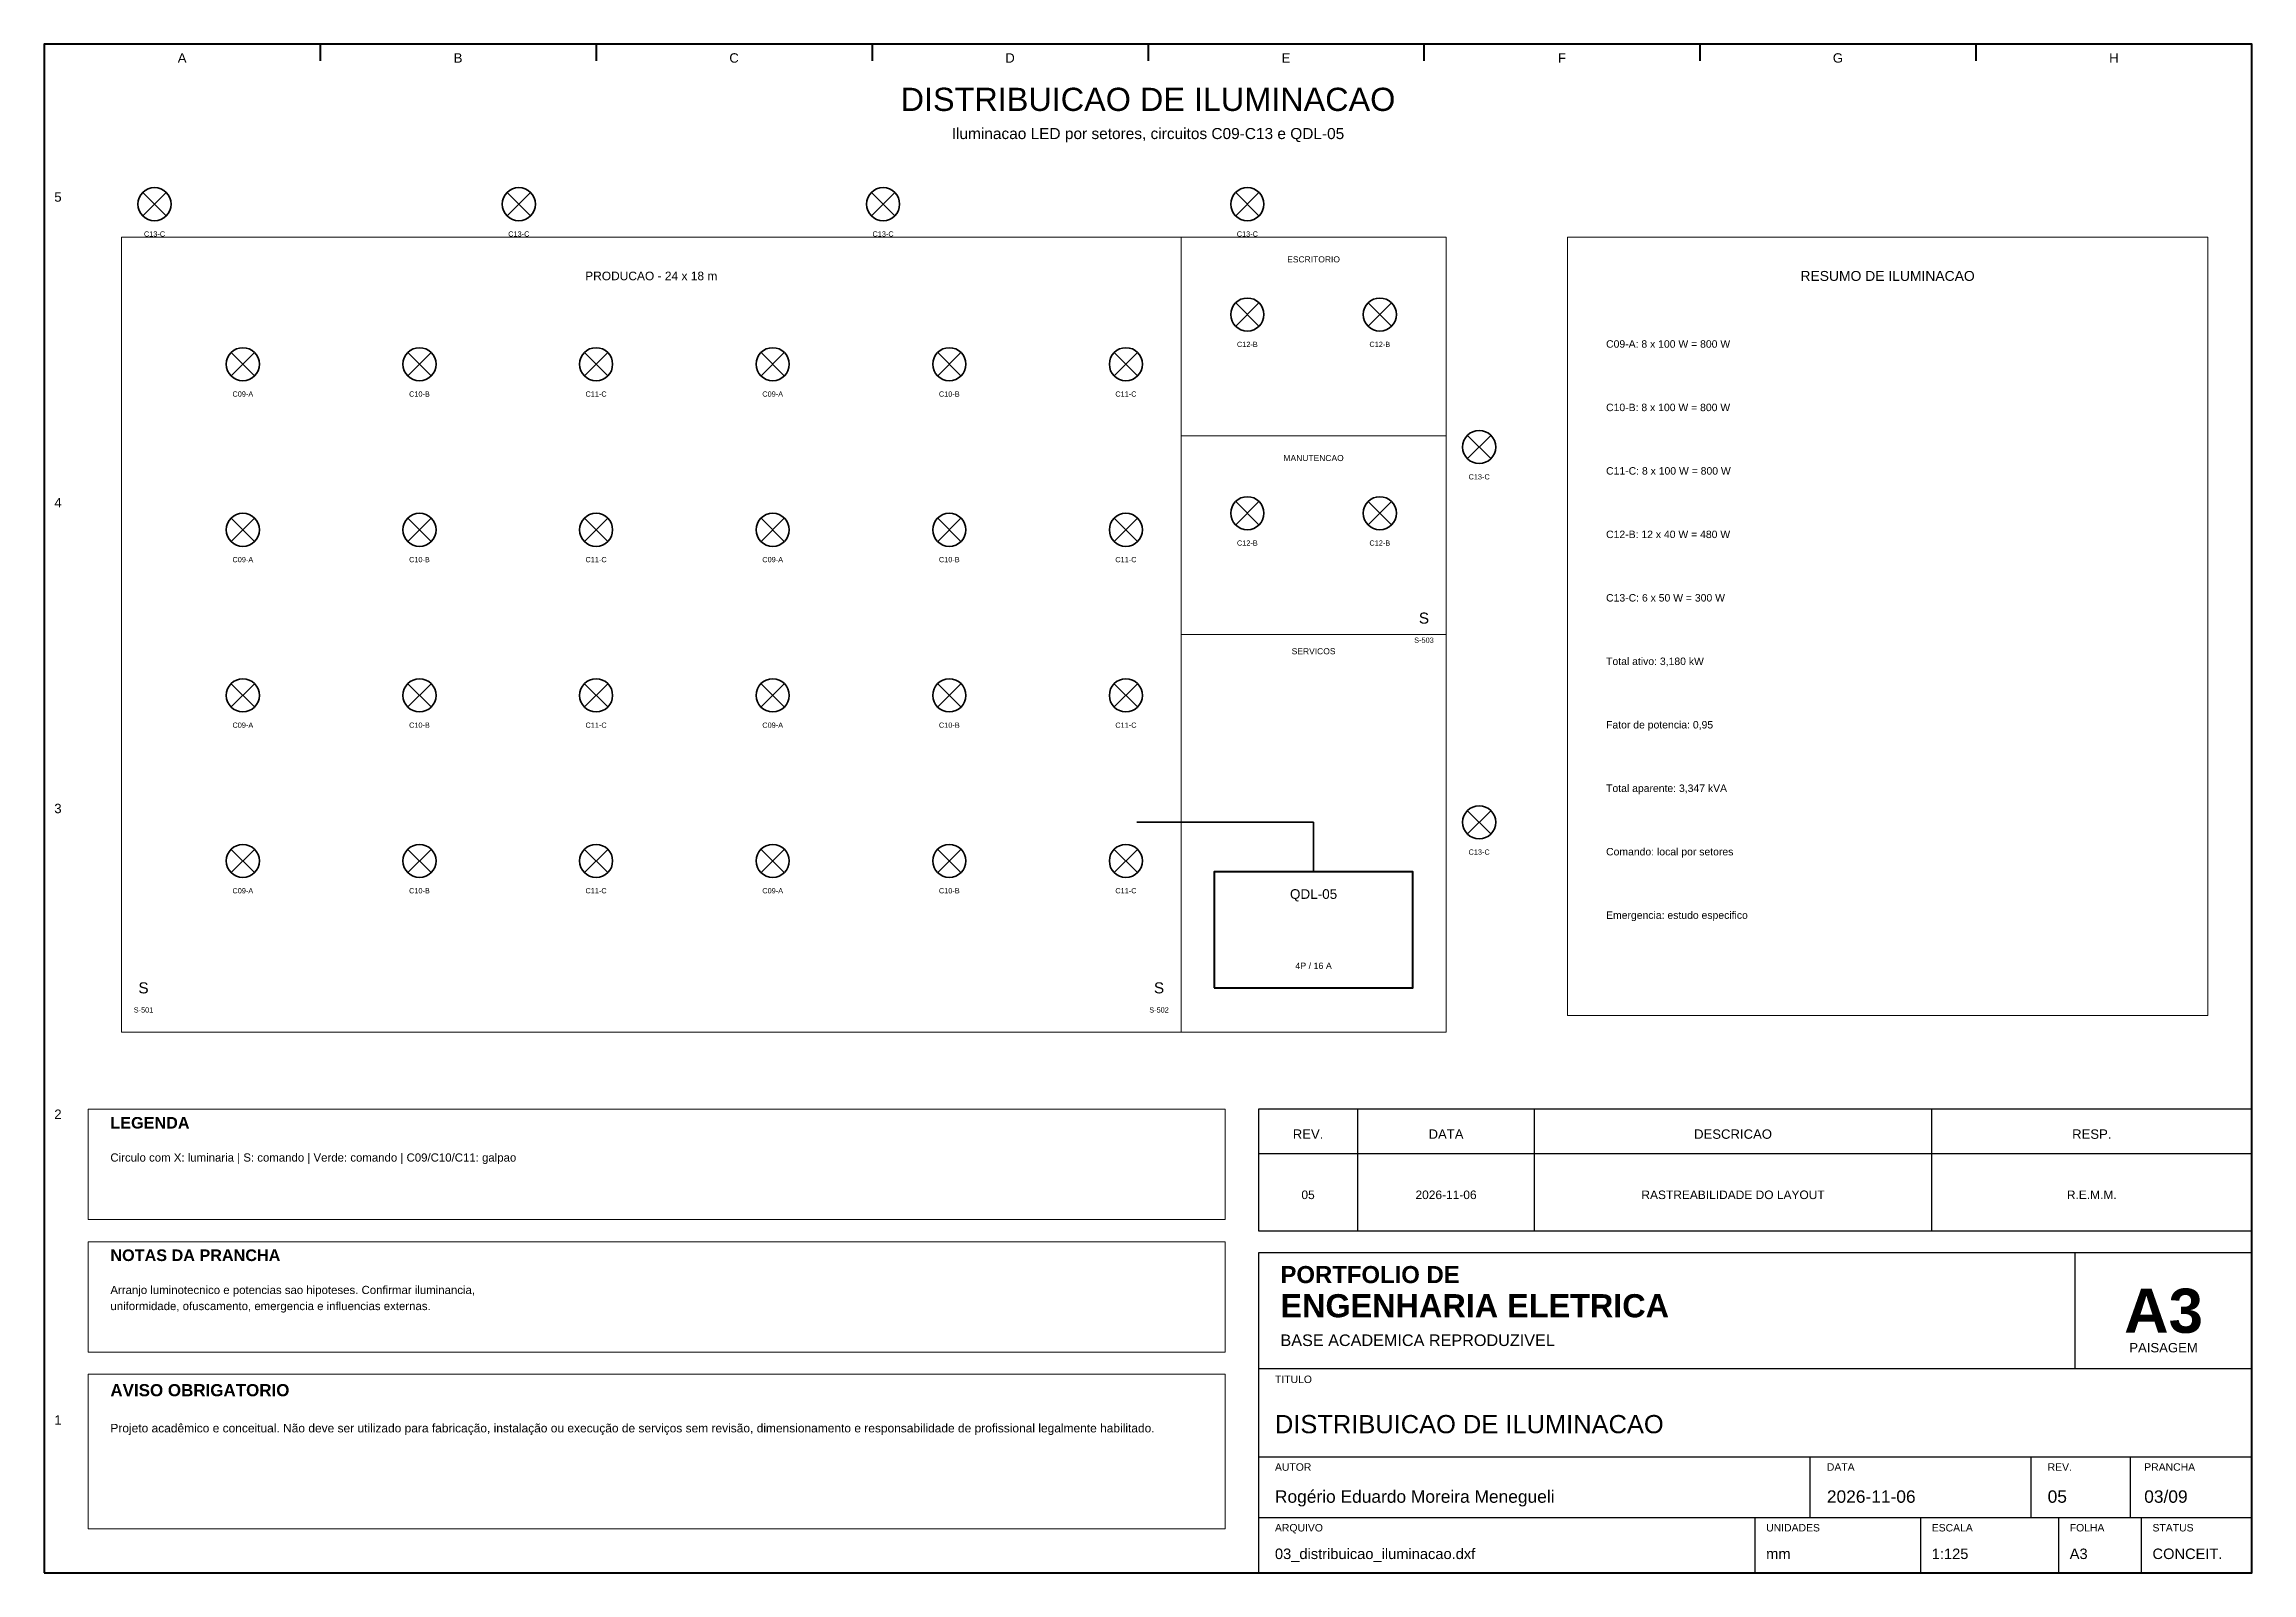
# Model space of a CAD drawing. Header units: millimetres. Extents: x 10 to 410, y 10 to 287.
import ezdxf
from ezdxf.enums import TextEntityAlignment as Align

# ---------------------------------------------------------------- set-up
doc = ezdxf.new("R2010")
doc.units = ezdxf.units.MM
for name, color, linetype, lineweight in [('00_MOLDURA', 7, 'CONTINUOUS', 50), ('01_CARIMBO', 7, 'CONTINUOUS', 25), ('02_TEXTO', 7, 'CONTINUOUS', 18), ('04_EQUIPAMENTOS', 32, 'CONTINUOUS', 35), ('05_POTENCIA', 12, 'CONTINUOUS', 50), ('06_COMANDO', 94, 'CONTINUOUS', 25), ('08_CABOS', 124, 'CONTINUOUS', 35), ('11_ARQUITETURA', 253, 'CONTINUOUS', 18), ('12_LEGENDA', 7, 'CONTINUOUS', 18), ('13_NOTAS', 7, 'CONTINUOUS', 18)]:
    doc.layers.add(name, color=color, linetype=linetype, lineweight=lineweight)
doc.styles.add('PORTFOLIO_TEXTO', font='arial.ttf')
doc.styles.add('PORTFOLIO_TITULO', font='arialbd.ttf', dxfattribs={"width": 0.92})

# ---------------------------------------------------------------- blocks, each defined once
blk = doc.blocks.new('CARIMBO_A3')
at = {"layer": '01_CARIMBO'}
for p, q in [((148, 37), (148, 58)), ((0, 37), (180, 37)), ((0, 21), (180, 21)), ((100, 10), (100, 21)), ((140, 10), (140, 21)), ((158, 10), (158, 21)), ((0, 10), (180, 10)), ((90, 0), (90, 10)), ((120, 0), (120, 10)), ((145, 0), (145, 10)), ((160, 0), (160, 10))]:
    blk.add_line(p, q, dxfattribs=at)
blk.add_lwpolyline([(0, 0), (180, 0), (180, 58), (0, 58)], close=True, dxfattribs=at)
at = {"layer": '01_CARIMBO', "style": 'PORTFOLIO_TEXTO'}
for s, p in [('TITULO', (3, 34.4)), ('AUTOR', (3, 18.5)), ('DATA', (103, 18.5)), ('REV.', (143, 18.5)), ('PRANCHA', (160.5, 18.5)), ('ARQUIVO', (3, 7.5)), ('UNIDADES', (92, 7.5)), ('ESCALA', (122, 7.5)), ('FOLHA', (147, 7.5)), ('STATUS', (162, 7.5))]:
    blk.add_text(s, height=1.35, dxfattribs=at).set_placement(p)
at = {"layer": '02_TEXTO'}
for s, height, style, p in [('PORTFOLIO DE', 3.1, 'PORTFOLIO_TITULO', (4, 52.5)), ('ENGENHARIA ELETRICA', 4.2, 'PORTFOLIO_TITULO', (4, 46.3)), ('BASE ACADEMICA REPRODUZIVEL', 2.1, 'PORTFOLIO_TEXTO', (4, 41.1))]:
    blk.add_text(s, height=height, dxfattribs=dict(at, style=style)).set_placement(p)
for s, height, style, p in [('A3', 8, 'PORTFOLIO_TITULO', (164, 47.5)), ('PAISAGEM', 1.7, 'PORTFOLIO_TEXTO', (164, 40.8))]:
    blk.add_text(s, height=height, dxfattribs=dict(at, style=style)).set_placement(p, align=Align.MIDDLE_CENTER)
at = {"layer": '02_TEXTO', "style": 'PORTFOLIO_TEXTO'}
for tag, p, height in [('TITULO', (3, 25.3), 3.3), ('AUTOR', (3, 12.7), 2.25), ('DATA', (103, 12.7), 2.25), ('REVISAO', (143, 12.7), 2.25), ('PRANCHA', (160.5, 12.7), 2.25), ('ARQUIVO', (3, 2.5), 1.9), ('UNIDADES', (92, 2.5), 1.9), ('ESCALA', (122, 2.5), 1.9), ('FOLHA', (147, 2.5), 1.9), ('STATUS', (162, 2.5), 1.9)]:
    blk.add_attdef(tag, p, '', height=height, dxfattribs=at)

msp = doc.modelspace()

# ---------------------------------------------------------------- linework, layer by layer
at = {"layer": '00_MOLDURA'}
for p, q in [((60, 287), (60, 284)), ((110, 287), (110, 284)), ((160, 287), (160, 284)), ((210, 287), (210, 284)), ((260, 287), (260, 284)), ((310, 287), (310, 284)), ((360, 287), (360, 284))]:
    msp.add_line(p, q, dxfattribs=at)
msp.add_lwpolyline([(10, 10), (410, 10), (410, 287), (10, 287)], close=True, dxfattribs=at)
at = {"layer": '01_CARIMBO'}
for p, q in [((248, 72), (248, 94)), ((280, 72), (280, 94)), ((352, 72), (352, 94)), ((230, 86), (410, 86))]:
    msp.add_line(p, q, dxfattribs=at)
msp.add_lwpolyline([(230, 72), (410, 72), (410, 94), (230, 94)], close=True, dxfattribs=at)
at = {"layer": '04_EQUIPAMENTOS'}
for p, q in [((27.9, 255.9), (32.1, 260.1)), ((27.9, 260.1), (32.1, 255.9)), ((93.9, 255.9), (98.1, 260.1)), ((93.9, 260.1), (98.1, 255.9)), ((159.9, 255.9), (164.1, 260.1)), ((159.9, 260.1), (164.1, 255.9)), ((225.9, 255.9), (230.1, 260.1)), ((225.9, 260.1), (230.1, 255.9)), ((225.9, 235.9), (230.1, 240.1)), ((225.9, 240.1), (230.1, 235.9)), ((249.9, 235.9), (254.1, 240.1)), ((249.9, 240.1), (254.1, 235.9)), ((43.9, 226.9), (48.1, 231.1)), ((43.9, 231.1), (48.1, 226.9)), ((75.9, 226.9), (80.1, 231.1)), ((75.9, 231.1), (80.1, 226.9)), ((107.9, 226.9), (112.1, 231.1)), ((107.9, 231.1), (112.1, 226.9)), ((139.9, 226.9), (144.1, 231.1)), ((139.9, 231.1), (144.1, 226.9)), ((171.9, 226.9), (176.1, 231.1)), ((171.9, 231.1), (176.1, 226.9)), ((203.9, 226.9), (208.1, 231.1)), ((203.9, 231.1), (208.1, 226.9)), ((267.9, 211.9), (272.1, 216.1)), ((267.9, 216.1), (272.1, 211.9)), ((225.9, 199.9), (230.1, 204.1)), ((225.9, 204.1), (230.1, 199.9)), ((249.9, 199.9), (254.1, 204.1)), ((249.9, 204.1), (254.1, 199.9)), ((43.9, 196.9), (48.1, 201.1)), ((43.9, 201.1), (48.1, 196.9)), ((75.9, 196.9), (80.1, 201.1)), ((75.9, 201.1), (80.1, 196.9)), ((107.9, 196.9), (112.1, 201.1)), ((107.9, 201.1), (112.1, 196.9)), ((139.9, 196.9), (144.1, 201.1)), ((139.9, 201.1), (144.1, 196.9)), ((171.9, 196.9), (176.1, 201.1)), ((171.9, 201.1), (176.1, 196.9)), ((203.9, 196.9), (208.1, 201.1)), ((203.9, 201.1), (208.1, 196.9)), ((43.9, 166.9), (48.1, 171.1)), ((43.9, 171.1), (48.1, 166.9)), ((75.9, 166.9), (80.1, 171.1)), ((75.9, 171.1), (80.1, 166.9)), ((107.9, 166.9), (112.1, 171.1)), ((107.9, 171.1), (112.1, 166.9)), ((139.9, 166.9), (144.1, 171.1)), ((139.9, 171.1), (144.1, 166.9)), ((171.9, 166.9), (176.1, 171.1)), ((171.9, 171.1), (176.1, 166.9)), ((203.9, 166.9), (208.1, 171.1)), ((203.9, 171.1), (208.1, 166.9)), ((267.9, 143.9), (272.1, 148.1)), ((267.9, 148.1), (272.1, 143.9)), ((43.9, 136.9), (48.1, 141.1)), ((43.9, 141.1), (48.1, 136.9)), ((75.9, 136.9), (80.1, 141.1)), ((75.9, 141.1), (80.1, 136.9)), ((107.9, 136.9), (112.1, 141.1)), ((107.9, 141.1), (112.1, 136.9)), ((139.9, 136.9), (144.1, 141.1)), ((139.9, 141.1), (144.1, 136.9)), ((171.9, 136.9), (176.1, 141.1)), ((171.9, 141.1), (176.1, 136.9)), ((203.9, 136.9), (208.1, 141.1)), ((203.9, 141.1), (208.1, 136.9))]:
    msp.add_line(p, q, dxfattribs=at)
for centre in [(30, 258), (96, 258), (162, 258), (228, 258), (228, 238), (252, 238), (46, 229), (78, 229), (110, 229), (142, 229), (174, 229), (206, 229), (270, 214), (228, 202), (252, 202), (46, 199), (78, 199), (110, 199), (142, 199), (174, 199), (206, 199), (46, 169), (78, 169), (110, 169), (142, 169), (174, 169), (206, 169), (270, 146), (46, 139), (78, 139), (110, 139), (142, 139), (174, 139), (206, 139)]:
    msp.add_circle(centre, 3, dxfattribs=at)
at = {"layer": '05_POTENCIA'}
msp.add_lwpolyline([(222, 116), (258, 116), (258, 137), (222, 137)], close=True, dxfattribs=at)
at = {"layer": '08_CABOS'}
for p, q in [((240, 146), (208, 146)), ((240, 137), (240, 146))]:
    msp.add_line(p, q, dxfattribs=at)
at = {"layer": '11_ARQUITETURA'}
for p, q in [((216, 108), (216, 252)), ((216, 216), (264, 216)), ((216, 180), (264, 180))]:
    msp.add_line(p, q, dxfattribs=at)
msp.add_lwpolyline([(24, 108), (264, 108), (264, 252), (24, 252)], close=True, dxfattribs=at)
at = {"layer": '12_LEGENDA'}
for points in [[(286, 111), (402, 111), (402, 252), (286, 252)], [(18, 74), (224, 74), (224, 94), (18, 94)]]:
    msp.add_lwpolyline(points, close=True, dxfattribs=at)
at = {"layer": '13_NOTAS'}
for points in [[(18, 50), (224, 50), (224, 70), (18, 70)], [(18, 18), (224, 18), (224, 46), (18, 46)]]:
    msp.add_lwpolyline(points, close=True, dxfattribs=at)

# ---------------------------------------------------------------- block references
at = {"layer": '01_CARIMBO'}
msp.add_blockref('CARIMBO_A3', (230, 10), dxfattribs=at).add_auto_attribs({'TITULO': 'DISTRIBUICAO DE ILUMINACAO', 'AUTOR': 'Rogério Eduardo Moreira Menegueli', 'DATA': '2026-11-06', 'REVISAO': '05', 'PRANCHA': '03/09', 'ARQUIVO': '03_distribuicao_iluminacao.dxf', 'UNIDADES': 'mm', 'ESCALA': '1:125', 'FOLHA': 'A3', 'STATUS': 'CONCEIT.'})

# ---------------------------------------------------------------- texts
at = {"layer": '00_MOLDURA', "style": 'PORTFOLIO_TEXTO'}
for s, p in [('A', (35, 284.5)), ('B', (85, 284.5)), ('C', (135, 284.5)), ('D', (185, 284.5)), ('E', (235, 284.5)), ('F', (285, 284.5)), ('G', (335, 284.5)), ('H', (385, 284.5)), ('5', (12.5, 259.3)), ('4', (12.5, 203.9)), ('3', (12.5, 148.5)), ('2', (12.5, 93.1)), ('1', (12.5, 37.7))]:
    msp.add_text(s, height=1.7, dxfattribs=at).set_placement(p, align=Align.MIDDLE_CENTER)
at = {"layer": '01_CARIMBO', "style": 'PORTFOLIO_TEXTO'}
for s, p in [('REV.', (239, 89.5)), ('DATA', (264, 89.5)), ('DESCRICAO', (316, 89.5)), ('RESP.', (381, 89.5))]:
    msp.add_text(s, height=1.7, dxfattribs=at).set_placement(p, align=Align.MIDDLE_CENTER)
at = {"layer": '02_TEXTO', "style": 'PORTFOLIO_TEXTO'}
for s, height, p in [('DISTRIBUICAO DE ILUMINACAO', 4.2, (210, 277)), ('Iluminacao LED por setores, circuitos C09-C13 e QDL-05', 2, (210, 270.8)), ('C13-C', 0.95, (30, 252.6)), ('C13-C', 0.95, (96, 252.6)), ('C13-C', 0.95, (162, 252.6)), ('C13-C', 0.95, (228, 252.6)), ('C12-B', 0.95, (228, 232.6)), ('C12-B', 0.95, (252, 232.6)), ('C09-A', 0.95, (46, 223.6)), ('C10-B', 0.95, (78, 223.6)), ('C11-C', 0.95, (110, 223.6)), ('C09-A', 0.95, (142, 223.6)), ('C10-B', 0.95, (174, 223.6)), ('C11-C', 0.95, (206, 223.6)), ('C13-C', 0.95, (270, 208.6)), ('C12-B', 0.95, (228, 196.6)), ('C12-B', 0.95, (252, 196.6)), ('C09-A', 0.95, (46, 193.6)), ('C10-B', 0.95, (78, 193.6)), ('C11-C', 0.95, (110, 193.6)), ('C09-A', 0.95, (142, 193.6)), ('C10-B', 0.95, (174, 193.6)), ('C11-C', 0.95, (206, 193.6)), ('S-503', 0.95, (260, 179)), ('C09-A', 0.95, (46, 163.6)), ('C10-B', 0.95, (78, 163.6)), ('C11-C', 0.95, (110, 163.6)), ('C09-A', 0.95, (142, 163.6)), ('C10-B', 0.95, (174, 163.6)), ('C11-C', 0.95, (206, 163.6)), ('C13-C', 0.95, (270, 140.6)), ('C09-A', 0.95, (46, 133.6)), ('C10-B', 0.95, (78, 133.6)), ('C11-C', 0.95, (110, 133.6)), ('C09-A', 0.95, (142, 133.6)), ('C10-B', 0.95, (174, 133.6)), ('C11-C', 0.95, (206, 133.6)), ('4P / 16 A', 1.15, (240, 120)), ('S-501', 0.95, (28, 112)), ('S-502', 0.95, (212, 112)), ('05', 1.55, (239, 78.5)), ('2026-11-06', 1.55, (264, 78.5)), ('RASTREABILIDADE DO LAYOUT', 1.55, (316, 78.5)), ('R.E.M.M.', 1.55, (381, 78.5))]:
    msp.add_text(s, height=height, dxfattribs=at).set_placement(p, align=Align.MIDDLE_CENTER)
for s, p in [('C09-A: 8 x 100 W = 800 W', (293, 232)), ('C10-B: 8 x 100 W = 800 W', (293, 220.5)), ('C11-C: 8 x 100 W = 800 W', (293, 209)), ('C12-B: 12 x 40 W = 480 W', (293, 197.5)), ('C13-C: 6 x 50 W = 300 W', (293, 186)), ('Total ativo: 3,180 kW', (293, 174.5)), ('Fator de potencia: 0,95', (293, 163)), ('Total aparente: 3,347 kVA', (293, 151.5)), ('Comando: local por setores', (293, 140)), ('Emergencia: estudo especifico', (293, 128.5))]:
    msp.add_text(s, height=1.35, dxfattribs=at).set_placement(p)
at = {"layer": '05_POTENCIA', "style": 'PORTFOLIO_TEXTO'}
msp.add_text('QDL-05', height=1.75, dxfattribs=at).set_placement((240, 133), align=Align.MIDDLE_CENTER)
at = {"layer": '06_COMANDO', "style": 'PORTFOLIO_TEXTO'}
for p in [(260, 183), (28, 116), (212, 116)]:
    msp.add_text('S', height=2, dxfattribs=at).set_placement(p, align=Align.MIDDLE_CENTER)
at = {"layer": '11_ARQUITETURA', "style": 'PORTFOLIO_TEXTO'}
for s, height, p in [('ESCRITORIO', 1.1, (240, 248)), ('PRODUCAO - 24 x 18 m', 1.55, (120, 245)), ('MANUTENCAO', 1.1, (240, 212)), ('SERVICOS', 1.1, (240, 177))]:
    msp.add_text(s, height=height, dxfattribs=at).set_placement(p, align=Align.MIDDLE_CENTER)
at = {"layer": '12_LEGENDA', "style": 'PORTFOLIO_TEXTO'}
msp.add_text('RESUMO DE ILUMINACAO', height=1.8, dxfattribs=at).set_placement((344, 245), align=Align.MIDDLE_CENTER)
at = {"layer": '12_LEGENDA', "style": 'PORTFOLIO_TITULO'}
msp.add_text('LEGENDA', height=2.1, dxfattribs=at).set_placement((22, 90.5))
at = {"layer": '12_LEGENDA', "insert": (22, 86), "char_height": 1.48, "width": 198, "attachment_point": 1, "line_spacing_factor": 1.18, "style": 'PORTFOLIO_TEXTO'}
msp.add_mtext('Circulo com X: luminaria | S: comando | Verde: comando | C09/C10/C11: galpao', dxfattribs=at)
at = {"layer": '13_NOTAS', "style": 'PORTFOLIO_TITULO'}
for s, height, p in [('NOTAS DA PRANCHA', 2.1, (22, 66.5)), ('AVISO OBRIGATORIO', 2.2, (22, 42))]:
    msp.add_text(s, height=height, dxfattribs=at).set_placement(p)
at = {"layer": '13_NOTAS', "width": 198, "attachment_point": 1, "line_spacing_factor": 1.18, "style": 'PORTFOLIO_TEXTO'}
for s, insert, char_height in [('Arranjo luminotecnico e potencias sao hipoteses. Confirmar iluminancia,\\Puniformidade, ofuscamento, emergencia e influencias externas.', (22, 62), 1.48), ('Projeto acadêmico e conceitual. Não deve ser utilizado para fabricação, instalação ou execução de serviços sem revisão, dimensionamento e responsabilidade de profissional legalmente habilitado.', (22, 37), 1.55)]:
    msp.add_mtext(s, dxfattribs=dict(at, insert=insert, char_height=char_height))

doc.saveas('drawing.dxf')
